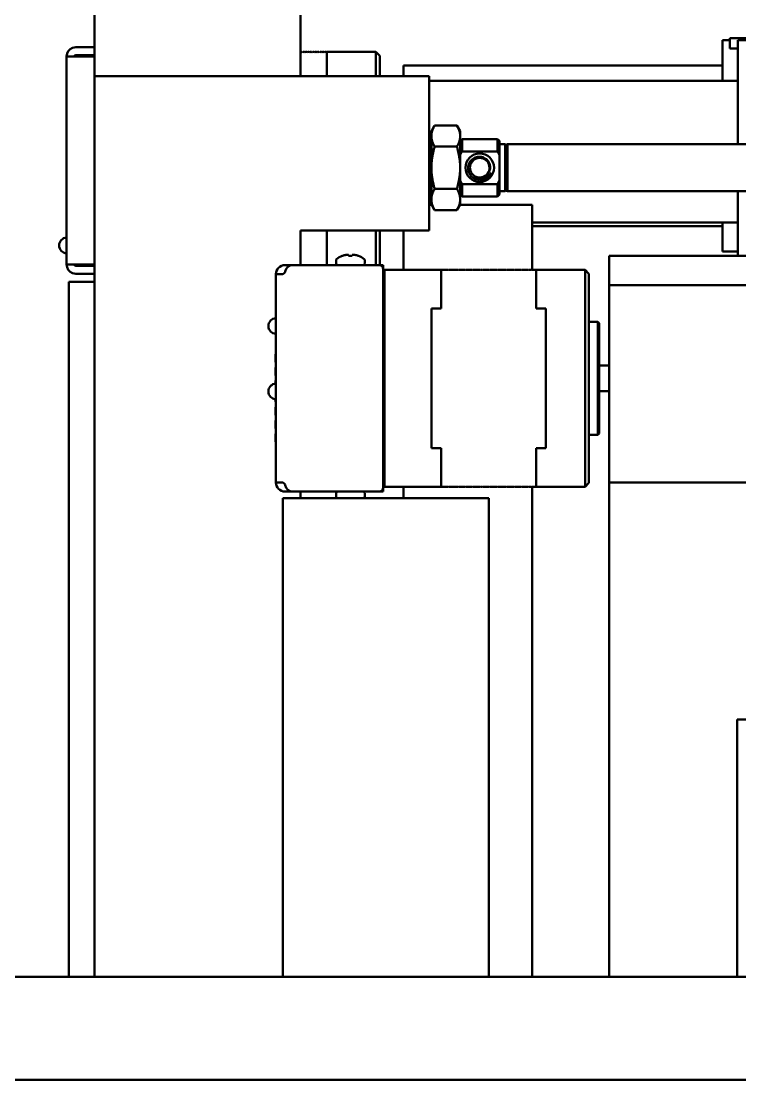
# Model space of a CAD drawing. Header units: millimetres. Extents: x 0 to 420, y 0 to 297.
# Drawn here: x 54.04 to 73.98, y 87.66 to 117.04 of the extents above; entities that cross this region are included whole.
import ezdxf

# ---------------------------------------------------------------- set-up
doc = ezdxf.new("R2010")
doc.units = ezdxf.units.MM
doc.header["$LTSCALE"] = 0.75
doc.layers.add('Visible', color=7, linetype='Continuous', lineweight=50)

msp = doc.modelspace()

# ---------------------------------------------------------------- linework, layer by layer
at = {"layer": 'Visible', "extrusion": (0, 1, 0)}
for p, q in [((56.075, 115.518), (56.075, 136.946)), ((61.789, 115.518), (61.789, 136.946)), ((73.503, 115.389), (73.503, 116.515)), ((73.503, 116.515), (73.704, 116.515)), ((73.704, 116.279), (73.704, 116.565)), ((73.704, 116.565), (93.218, 116.565)), ((73.932, 116.518), (73.932, 113.626)), ((93.218, 116.518), (73.932, 116.518)), ((55.551, 116.064), (55.297, 116.064)), ((55.297, 110.287), (55.297, 116.064)), ((55.551, 116.318), (55.554, 116.318)), ((55.554, 116.1), (55.551, 116.1)), ((56.075, 116.064), (55.551, 116.064)), ((55.769, 116.318), (55.554, 116.318)), ((55.554, 116.1), (55.769, 116.1)), ((55.769, 116.318), (56.075, 116.318)), ((56.075, 116.1), (55.769, 116.1)), ((61.794, 116.187), (61.826, 116.187)), ((61.862, 116.187), (61.894, 116.187)), ((61.929, 116.187), (61.961, 116.187)), ((61.997, 116.187), (62.029, 116.187)), ((62.064, 116.187), (62.096, 116.187)), ((62.132, 116.187), (62.164, 116.187)), ((62.2, 116.187), (62.231, 116.187)), ((62.267, 116.187), (62.299, 116.187)), ((62.335, 116.187), (62.366, 116.187)), ((62.402, 116.187), (62.434, 116.187)), ((62.47, 116.187), (62.502, 116.187)), ((62.518, 116.187), (62.518, 116.145)), ((62.518, 116.187), (63.878, 116.187)), ((62.518, 115.637), (62.518, 116.145)), ((63.878, 116.187), (63.878, 116.145)), ((63.878, 116.187), (63.987, 116.078)), ((63.878, 116.145), (63.878, 115.637)), ((63.987, 116.062), (63.987, 116.078)), ((63.987, 115.567), (63.987, 116.062)), ((73.932, 116.279), (73.704, 116.279)), ((64.646, 115.518), (64.646, 115.81)), ((73.503, 115.81), (64.646, 115.81)), ((55.29, 115.751), (55.297, 115.751)), ((55.29, 115.751), (55.29, 115.737)), ((55.29, 115.737), (55.297, 115.737)), ((55.29, 115.737), (55.29, 115.693)), ((55.29, 115.693), (55.297, 115.693)), ((55.29, 115.693), (55.29, 115.659)), ((55.29, 115.659), (55.297, 115.659)), ((55.29, 115.659), (55.29, 115.611)), ((55.29, 115.611), (55.29, 115.588)), ((55.29, 115.588), (55.297, 115.588)), ((55.29, 115.588), (55.29, 115.577)), ((55.29, 115.577), (55.29, 115.55)), ((55.29, 115.55), (55.297, 115.55)), ((55.29, 115.55), (55.29, 115.524)), ((55.29, 115.524), (55.29, 115.522)), ((55.29, 115.524), (55.297, 115.524)), ((55.29, 115.522), (55.297, 115.522)), ((55.29, 115.522), (55.29, 115.508)), ((55.29, 115.508), (55.29, 115.495)), ((55.29, 115.508), (55.297, 115.508)), ((55.29, 115.495), (55.29, 115.44)), ((55.29, 115.495), (55.297, 115.495)), ((56.075, 115.518), (65.361, 115.518)), ((56.075, 90.518), (56.075, 115.518)), ((62.518, 115.637), (62.518, 115.521)), ((62.518, 115.521), (62.518, 115.518)), ((63.878, 115.637), (63.878, 115.521)), ((63.878, 115.518), (63.878, 115.521)), ((63.987, 115.521), (63.987, 115.567)), ((63.987, 115.521), (63.987, 115.518)), ((65.361, 115.518), (65.361, 111.232)), ((55.29, 115.44), (55.29, 115.394)), ((55.29, 115.44), (55.297, 115.44)), ((55.29, 115.394), (55.29, 115.304)), ((55.29, 115.394), (55.297, 115.394)), ((55.29, 115.304), (55.29, 115.294)), ((55.29, 115.304), (55.297, 115.304)), ((55.29, 115.294), (55.29, 115.279)), ((55.29, 115.294), (55.297, 115.294)), ((55.29, 115.279), (55.297, 115.279)), ((55.29, 115.279), (55.29, 115.235)), ((55.29, 115.235), (55.297, 115.235)), ((55.29, 115.235), (55.29, 115.209)), ((55.29, 115.209), (55.297, 115.209)), ((55.29, 115.209), (55.29, 115.143)), ((65.361, 115.389), (73.932, 115.389)), ((55.29, 115.143), (55.297, 115.143)), ((55.29, 115.143), (55.29, 115.103)), ((55.29, 115.103), (55.297, 115.103)), ((55.29, 115.103), (55.29, 115.078)), ((55.29, 115.078), (55.297, 115.078)), ((55.29, 115.078), (55.29, 115.046)), ((55.29, 115.046), (55.29, 115.011)), ((55.29, 115.046), (55.297, 115.046)), ((55.29, 115.011), (55.297, 115.011)), ((55.29, 115.011), (55.29, 115.002)), ((55.29, 115.002), (55.297, 115.002)), ((55.29, 115.002), (55.29, 114.904)), ((55.29, 114.904), (55.297, 114.904)), ((55.29, 114.904), (55.29, 114.818)), ((55.29, 114.818), (55.29, 114.804)), ((55.29, 114.818), (55.297, 114.818)), ((55.29, 114.804), (55.297, 114.804)), ((55.29, 114.804), (55.29, 114.802)), ((55.29, 114.802), (55.297, 114.802)), ((55.29, 114.802), (55.29, 114.798)), ((55.29, 114.798), (55.297, 114.798)), ((55.29, 114.798), (55.29, 114.779)), ((55.29, 114.779), (55.297, 114.779)), ((55.29, 114.779), (55.29, 114.774)), ((55.29, 114.774), (55.297, 114.774)), ((55.29, 114.774), (55.29, 114.772)), ((55.29, 114.772), (55.297, 114.772)), ((55.29, 114.772), (55.29, 114.766)), ((55.29, 114.766), (55.297, 114.766)), ((55.29, 114.766), (55.29, 114.603)), ((55.29, 114.603), (55.29, 114.592)), ((55.29, 114.603), (55.297, 114.603)), ((55.29, 114.592), (55.29, 114.577)), ((55.29, 114.592), (55.297, 114.592)), ((55.29, 114.577), (55.29, 114.549)), ((55.29, 114.577), (55.297, 114.577)), ((55.29, 114.549), (55.29, 114.53)), ((55.29, 114.549), (55.297, 114.549)), ((55.29, 114.53), (55.29, 114.512)), ((55.29, 114.53), (55.297, 114.53)), ((55.29, 114.512), (55.29, 114.467)), ((55.29, 114.512), (55.297, 114.512)), ((55.29, 114.467), (55.29, 114.431)), ((55.29, 114.431), (55.29, 114.411)), ((55.29, 114.431), (55.297, 114.431)), ((55.29, 114.411), (55.29, 114.386)), ((55.29, 114.411), (55.297, 114.411)), ((55.29, 114.386), (55.297, 114.386)), ((55.29, 114.375), (55.297, 114.375)), ((55.29, 114.375), (55.29, 114.33)), ((55.29, 114.33), (55.297, 114.33)), ((55.29, 114.33), (55.29, 114.305)), ((55.29, 114.305), (55.29, 114.285)), ((55.29, 114.305), (55.297, 114.305)), ((55.29, 114.285), (55.29, 114.197)), ((55.29, 114.285), (55.297, 114.285)), ((55.29, 114.197), (55.29, 114.162)), ((55.29, 114.197), (55.297, 114.197)), ((55.29, 114.162), (55.29, 114.084)), ((55.29, 114.084), (55.297, 114.084)), ((65.422, 113.989), (65.513, 114.146)), ((65.513, 114.146), (66.13, 114.146)), ((66.221, 113.989), (66.13, 114.146)), ((65.422, 113.853), (65.422, 113.989)), ((65.422, 112.973), (65.422, 113.853)), ((66.221, 113.853), (66.221, 113.989)), ((66.221, 112.973), (66.221, 113.853)), ((66.221, 113.716), (66.273, 113.768)), ((66.273, 113.768), (66.273, 113.426)), ((67.257, 113.768), (66.273, 113.768)), ((67.257, 113.768), (67.257, 113.426)), ((67.309, 113.716), (67.257, 113.768)), ((67.309, 113.716), (67.309, 113.326)), ((65.365, 113.48), (65.361, 113.48)), ((65.405, 113.555), (65.422, 113.555)), ((65.513, 113.56), (66.13, 113.56)), ((67.257, 113.426), (66.273, 113.426)), ((67.467, 113.626), (67.309, 113.626)), ((67.467, 113.626), (67.467, 112.32)), ((67.5, 113.594), (67.467, 113.626)), ((67.5, 113.61), (67.532, 113.626)), ((67.5, 113.61), (67.5, 112.336)), ((67.532, 113.626), (67.532, 112.32)), ((75.749, 113.626), (67.532, 113.626)), ((67.309, 112.973), (67.309, 113.326)), ((65.422, 112.093), (65.422, 112.973)), ((66.221, 112.093), (66.221, 112.973)), ((67.309, 112.62), (67.309, 112.973)), ((67.309, 112.62), (67.309, 112.231)), ((65.405, 112.466), (65.387, 112.466)), ((65.422, 112.293), (65.404, 112.293)), ((65.513, 112.387), (66.13, 112.387)), ((66.273, 112.521), (66.273, 112.179)), ((66.273, 112.521), (67.257, 112.521)), ((67.257, 112.521), (67.257, 112.179)), ((67.467, 112.32), (67.309, 112.32)), ((67.5, 112.353), (67.467, 112.32)), ((67.5, 112.336), (67.532, 112.32)), ((75.749, 112.32), (67.532, 112.32)), ((73.932, 112.32), (73.932, 110.532)), ((55.29, 111.982), (55.29, 111.967)), ((55.29, 111.982), (55.297, 111.982)), ((55.29, 111.967), (55.29, 111.939)), ((55.29, 111.967), (55.297, 111.967)), ((55.29, 111.939), (55.29, 111.92)), ((55.29, 111.939), (55.297, 111.939)), ((65.429, 111.946), (65.361, 111.946)), ((65.422, 111.957), (65.422, 112.093)), ((65.422, 111.957), (65.513, 111.8)), ((66.221, 111.957), (66.13, 111.8)), ((68.218, 111.946), (66.214, 111.946)), ((66.221, 112.231), (66.273, 112.179)), ((66.221, 111.957), (66.221, 112.093)), ((67.257, 112.179), (66.273, 112.179)), ((67.309, 112.231), (67.257, 112.179)), ((68.218, 110.141), (68.218, 111.946)), ((55.29, 111.92), (55.29, 111.902)), ((55.29, 111.92), (55.297, 111.92)), ((55.29, 111.902), (55.29, 111.879)), ((55.29, 111.902), (55.297, 111.902)), ((55.29, 111.879), (55.297, 111.879)), ((55.29, 111.879), (55.29, 111.848)), ((55.29, 111.848), (55.297, 111.848)), ((55.29, 111.848), (55.29, 111.82)), ((55.29, 111.82), (55.297, 111.82)), ((55.29, 111.82), (55.29, 111.758)), ((55.29, 111.758), (55.297, 111.758)), ((55.29, 111.758), (55.29, 111.709)), ((55.29, 111.709), (55.297, 111.709)), ((55.29, 111.709), (55.29, 111.695)), ((55.29, 111.695), (55.297, 111.695)), ((55.29, 111.695), (55.29, 111.67)), ((55.29, 111.67), (55.297, 111.67)), ((55.29, 111.67), (55.29, 111.656)), ((55.29, 111.656), (55.297, 111.656)), ((55.29, 111.656), (55.29, 111.647)), ((55.29, 111.647), (55.297, 111.647)), ((55.29, 111.647), (55.29, 111.642)), ((65.513, 111.8), (66.13, 111.8)), ((55.29, 111.642), (55.297, 111.642)), ((55.29, 111.642), (55.29, 111.502)), ((55.29, 111.502), (55.297, 111.502)), ((55.29, 111.491), (55.297, 111.491)), ((55.29, 111.491), (55.29, 111.483)), ((55.29, 111.483), (55.297, 111.483)), ((55.29, 111.483), (55.29, 111.384)), ((55.29, 111.384), (55.297, 111.384)), ((55.29, 111.384), (55.29, 111.298)), ((68.218, 111.455), (73.932, 111.455)), ((73.503, 110.644), (73.503, 111.455)), ((55.29, 111.298), (55.297, 111.298)), ((55.29, 111.298), (55.29, 111.284)), ((55.29, 111.284), (55.297, 111.284)), ((61.789, 111.232), (65.361, 111.232)), ((61.789, 110.271), (61.789, 111.232)), ((62.518, 111.232), (62.518, 110.83)), ((63.878, 110.83), (63.878, 111.232)), ((63.987, 111.232), (63.987, 110.83)), ((64.646, 111.232), (64.646, 110.141)), ((73.503, 111.348), (68.218, 111.348)), ((62.518, 110.83), (62.518, 110.714)), ((63.878, 110.83), (63.878, 110.714)), ((63.987, 110.784), (63.987, 110.83)), ((63.987, 110.289), (63.987, 110.784)), ((62.518, 110.271), (62.518, 110.714)), ((62.956, 110.529), (62.95, 110.529)), ((63.123, 110.529), (63.121, 110.556)), ((63.225, 110.529), (63.123, 110.529)), ((63.227, 110.556), (63.225, 110.529)), ((63.398, 110.529), (63.392, 110.529)), ((63.878, 110.714), (63.878, 110.271)), ((70.361, 109.718), (70.361, 110.532)), ((70.361, 110.532), (96.075, 110.532)), ((73.503, 110.644), (73.932, 110.644)), ((55.297, 110.287), (55.551, 110.287)), ((56.075, 110.287), (55.551, 110.287)), ((55.551, 110.251), (55.554, 110.251)), ((55.769, 110.251), (55.554, 110.251)), ((56.075, 110.251), (55.769, 110.251)), ((61.578, 110.271), (61.36, 110.271)), ((61.578, 110.271), (63.973, 110.271)), ((62.777, 110.413), (62.777, 110.317)), ((63.572, 110.413), (63.572, 110.317)), ((64.081, 110.271), (63.973, 110.271)), ((63.987, 110.273), (63.986, 110.271)), ((63.987, 110.273), (63.987, 110.289)), ((64.081, 110.271), (64.081, 110.162)), ((55.554, 110.033), (55.551, 110.033)), ((55.554, 110.033), (55.769, 110.033)), ((55.769, 110.033), (56.075, 110.033)), ((61.274, 110.017), (61.106, 110.017)), ((61.106, 104.241), (61.106, 110.017)), ((64.081, 110.162), (64.081, 104.095)), ((64.081, 110.104), (64.118, 110.141)), ((64.118, 110.141), (65.696, 110.141)), ((64.118, 110.099), (64.118, 110.141)), ((64.118, 109.59), (64.118, 110.099)), ((65.696, 110.099), (65.696, 110.141)), ((65.696, 109.59), (65.696, 110.099)), ((65.712, 110.141), (65.744, 110.141)), ((65.779, 110.141), (65.811, 110.141)), ((65.847, 110.141), (65.879, 110.141)), ((65.914, 110.141), (65.946, 110.141)), ((65.982, 110.141), (66.014, 110.141)), ((66.05, 110.141), (66.081, 110.141)), ((66.117, 110.141), (66.149, 110.141)), ((66.185, 110.141), (66.216, 110.141)), ((66.252, 110.141), (66.284, 110.141)), ((66.32, 110.141), (66.352, 110.141)), ((66.387, 110.141), (66.419, 110.141)), ((66.455, 110.141), (66.487, 110.141)), ((66.522, 110.141), (66.554, 110.141)), ((66.59, 110.141), (66.622, 110.141)), ((66.658, 110.141), (66.689, 110.141)), ((66.725, 110.141), (66.757, 110.141)), ((66.793, 110.141), (66.824, 110.141)), ((66.86, 110.141), (66.892, 110.141)), ((66.928, 110.141), (66.96, 110.141)), ((66.995, 110.141), (67.027, 110.141)), ((67.063, 110.141), (67.095, 110.141)), ((67.13, 110.141), (67.162, 110.141)), ((67.198, 110.141), (67.23, 110.141)), ((67.266, 110.141), (67.297, 110.141)), ((67.333, 110.141), (67.365, 110.141)), ((67.401, 110.141), (67.432, 110.141)), ((67.468, 110.141), (67.5, 110.141)), ((67.536, 110.141), (67.567, 110.141)), ((67.603, 110.141), (67.635, 110.141)), ((67.671, 110.141), (67.703, 110.141)), ((67.738, 110.141), (67.77, 110.141)), ((67.806, 110.141), (67.838, 110.141)), ((67.874, 110.141), (67.905, 110.141)), ((67.941, 110.141), (67.973, 110.141)), ((68.009, 110.141), (68.04, 110.141)), ((68.076, 110.141), (68.108, 110.141)), ((68.144, 110.141), (68.175, 110.141)), ((68.211, 110.141), (68.243, 110.141)), ((68.279, 110.141), (68.311, 110.141)), ((68.327, 110.141), (68.327, 110.099)), ((68.327, 110.141), (69.688, 110.141)), ((68.327, 109.59), (68.327, 110.099)), ((69.688, 110.141), (69.688, 110.099)), ((69.796, 110.032), (69.688, 110.141)), ((69.688, 110.099), (69.688, 109.59)), ((69.796, 110.015), (69.796, 110.032)), ((69.796, 109.521), (69.796, 110.015)), ((55.361, 109.804), (56.075, 109.804)), ((55.361, 90.518), (55.361, 109.804)), ((64.118, 109.474), (64.118, 109.59)), ((65.696, 109.474), (65.696, 109.59)), ((68.327, 109.59), (68.327, 109.474)), ((69.688, 109.59), (69.688, 109.474)), ((70.361, 104.241), (70.361, 109.718)), ((96.075, 109.718), (70.361, 109.718)), ((64.118, 109.474), (64.118, 104.784)), ((65.696, 109.474), (65.696, 109.07)), ((68.327, 109.474), (68.327, 109.07)), ((69.688, 104.784), (69.688, 109.474)), ((69.796, 109.474), (69.796, 109.521)), ((69.796, 109.474), (69.796, 104.784)), ((65.424, 109.07), (65.424, 105.187)), ((65.424, 109.07), (65.696, 109.07)), ((68.327, 109.07), (68.599, 109.07)), ((68.599, 109.07), (68.599, 105.187)), ((69.796, 108.7), (70.043, 108.7)), ((70.043, 108.7), (70.043, 105.558)), ((70.079, 108.664), (70.043, 108.7)), ((70.079, 105.594), (70.079, 108.664)), ((61.099, 107.801), (61.106, 107.801)), ((61.099, 107.801), (61.099, 107.798)), ((61.099, 107.798), (61.099, 107.581)), ((61.099, 107.798), (61.106, 107.798)), ((61.099, 107.581), (61.106, 107.581)), ((61.099, 107.581), (61.099, 107.578)), ((61.099, 107.578), (61.106, 107.578)), ((61.099, 107.433), (61.106, 107.433)), ((61.099, 107.433), (61.099, 107.34)), ((61.099, 107.34), (61.106, 107.34)), ((61.099, 107.34), (61.099, 107.244)), ((61.099, 107.244), (61.106, 107.244)), ((61.099, 107.244), (61.099, 107.21)), ((70.361, 107.486), (70.079, 107.486)), ((61.099, 107.21), (61.106, 107.21)), ((61.099, 107.065), (61.099, 106.983)), ((61.099, 107.065), (61.106, 107.065)), ((70.361, 106.772), (70.079, 106.772)), ((61.099, 106.549), (61.099, 106.476)), ((61.099, 106.476), (61.099, 106.473)), ((61.099, 106.476), (61.106, 106.476)), ((61.099, 106.473), (61.106, 106.473)), ((61.099, 106.328), (61.106, 106.328)), ((61.099, 106.328), (61.099, 106.325)), ((61.099, 106.325), (61.106, 106.325)), ((61.099, 106.325), (61.099, 106.107)), ((61.099, 106.107), (61.099, 106.105)), ((61.099, 106.107), (61.106, 106.107)), ((61.099, 106.105), (61.106, 106.105)), ((61.099, 105.96), (61.099, 105.9)), ((61.099, 105.96), (61.106, 105.96)), ((61.099, 105.9), (61.099, 105.835)), ((61.099, 105.9), (61.106, 105.9)), ((61.099, 105.835), (61.099, 105.797)), ((61.099, 105.835), (61.106, 105.835)), ((61.099, 105.797), (61.099, 105.761)), ((61.099, 105.797), (61.106, 105.797)), ((61.099, 105.761), (61.099, 105.739)), ((61.099, 105.761), (61.106, 105.761)), ((61.099, 105.739), (61.099, 105.736)), ((61.099, 105.739), (61.106, 105.739)), ((61.099, 105.736), (61.106, 105.736)), ((61.099, 105.591), (61.099, 105.517)), ((61.099, 105.591), (61.106, 105.591)), ((61.099, 105.517), (61.099, 105.371)), ((61.099, 105.517), (61.106, 105.517)), ((69.796, 105.558), (70.043, 105.558)), ((70.079, 105.594), (70.043, 105.558)), ((61.099, 105.371), (61.099, 105.368)), ((61.099, 105.371), (61.106, 105.371)), ((61.099, 105.368), (61.106, 105.368)), ((65.424, 105.187), (65.696, 105.187)), ((65.696, 105.187), (65.696, 104.784)), ((68.327, 105.187), (68.327, 104.784)), ((68.327, 105.187), (68.599, 105.187)), ((64.118, 104.668), (64.118, 104.784)), ((64.118, 104.159), (64.118, 104.668)), ((65.696, 104.668), (65.696, 104.784)), ((65.696, 104.159), (65.696, 104.668)), ((68.327, 104.784), (68.327, 104.668)), ((68.327, 104.159), (68.327, 104.668)), ((69.688, 104.784), (69.688, 104.668)), ((69.688, 104.668), (69.688, 104.159)), ((69.796, 104.737), (69.796, 104.784)), ((69.796, 104.243), (69.796, 104.737)), ((61.106, 104.241), (61.274, 104.241)), ((64.118, 104.117), (64.081, 104.153)), ((64.081, 104.095), (64.081, 103.987)), ((64.118, 104.117), (64.118, 104.159)), ((65.696, 104.117), (64.118, 104.117)), ((64.646, 104.117), (64.646, 103.804)), ((65.696, 104.117), (65.696, 104.159)), ((65.744, 104.117), (65.712, 104.117)), ((65.811, 104.117), (65.779, 104.117)), ((65.879, 104.117), (65.847, 104.117)), ((65.946, 104.117), (65.914, 104.117)), ((66.014, 104.117), (65.982, 104.117)), ((66.081, 104.117), (66.05, 104.117)), ((66.149, 104.117), (66.117, 104.117)), ((66.216, 104.117), (66.185, 104.117)), ((66.284, 104.117), (66.252, 104.117)), ((66.352, 104.117), (66.32, 104.117)), ((66.419, 104.117), (66.387, 104.117)), ((66.487, 104.117), (66.455, 104.117)), ((66.554, 104.117), (66.522, 104.117)), ((66.622, 104.117), (66.59, 104.117)), ((66.689, 104.117), (66.658, 104.117)), ((66.757, 104.117), (66.725, 104.117)), ((66.824, 104.117), (66.793, 104.117)), ((66.892, 104.117), (66.86, 104.117)), ((66.96, 104.117), (66.928, 104.117)), ((67.027, 104.117), (66.995, 104.117)), ((67.095, 104.117), (67.063, 104.117)), ((67.162, 104.117), (67.13, 104.117)), ((67.23, 104.117), (67.198, 104.117)), ((67.297, 104.117), (67.266, 104.117)), ((67.365, 104.117), (67.333, 104.117)), ((67.432, 104.117), (67.401, 104.117)), ((67.5, 104.117), (67.468, 104.117)), ((67.567, 104.117), (67.536, 104.117)), ((67.635, 104.117), (67.603, 104.117)), ((67.703, 104.117), (67.671, 104.117)), ((67.77, 104.117), (67.738, 104.117)), ((67.838, 104.117), (67.806, 104.117)), ((67.905, 104.117), (67.874, 104.117)), ((67.973, 104.117), (67.941, 104.117)), ((68.04, 104.117), (68.009, 104.117)), ((68.108, 104.117), (68.076, 104.117)), ((68.175, 104.117), (68.144, 104.117)), ((68.243, 104.117), (68.211, 104.117)), ((68.218, 90.518), (68.218, 104.117)), ((68.311, 104.117), (68.279, 104.117)), ((68.327, 104.159), (68.327, 104.117)), ((69.688, 104.117), (68.327, 104.117)), ((69.688, 104.117), (69.796, 104.226)), ((69.688, 104.159), (69.688, 104.117)), ((69.796, 104.226), (69.796, 104.243)), ((74.646, 104.241), (70.361, 104.241)), ((70.361, 90.518), (70.361, 104.241)), ((61.3, 103.804), (67.014, 103.804)), ((61.3, 90.518), (61.3, 103.804)), ((61.578, 103.987), (61.36, 103.987)), ((61.578, 103.987), (63.973, 103.987)), ((61.789, 103.804), (61.789, 103.987)), ((62.777, 103.845), (62.777, 103.941)), ((63.572, 103.845), (63.572, 103.941)), ((63.973, 103.987), (64.081, 103.987)), ((67.014, 90.518), (67.014, 103.804)), ((73.914, 97.661), (89.628, 97.661)), ((73.914, 90.518), (73.914, 97.661)), ((48.932, 90.518), (120.361, 90.518)), ((120.361, 87.661), (48.932, 87.661))]:
    msp.add_line(p, q, dxfattribs=at)
at = {"layer": 'Visible', "extrusion": (-2e-16, 0, -1)}
msp.add_circle((-66.765, 112.973), 0.396, dxfattribs=at)
at = {"layer": 'Visible'}
for centre, radius, start, end in [((55.551, 116.064), 0.254, 109.7603, 180), ((55.551, 116.064), 0.254, 90, 109.7603), ((55.551, 116.064), 0.0363, 90, 180), ((61.794, 116.169), 0.0181, 90, 106.2877), ((61.862, 116.169), 0.0181, 90, 170.6457), ((61.929, 116.169), 0.0181, 90, 170.6457), ((61.997, 116.169), 0.0181, 90, 170.6457), ((62.064, 116.169), 0.0181, 90, 170.6457), ((62.132, 116.169), 0.0181, 90, 170.6457), ((62.2, 116.169), 0.0181, 90, 170.6457), ((62.267, 116.169), 0.0181, 90, 170.6457), ((62.335, 116.169), 0.0181, 90, 170.6457), ((62.402, 116.169), 0.0181, 90, 170.6457), ((62.47, 116.169), 0.0181, 90, 170.6457), ((62.528, 112.189), 3.117, 21.7991, 24.4761), ((65.531, 112.973), 0.323, 109.699, 121.8922), ((65.531, 112.973), 0.294, 111.703, 125.4225), ((65.531, 112.973), 0.232, 117.9532, 137.2817), ((66.765, 112.973), 0.271, 282.9774, 237.9774), ((66.765, 112.973), 0.345, 291.6229, 336.6229), ((65.531, 112.973), 0.232, 222.7183, 242.0468), ((65.531, 112.973), 0.294, 234.5775, 248.297), ((65.531, 112.973), 0.323, 238.1078, 250.301), ((55.551, 110.287), 0.254, 180, 250.2397), ((55.551, 110.287), 0.0363, 180, 270), ((61.36, 110.017), 0.254, 90, 180), ((61.578, 110.054), 0.218, 90, 169.8358), ((63.973, 110.162), 0.109, 0, 90), ((55.551, 110.287), 0.254, 250.2397, 270), ((61.274, 110.108), 0.0907, 270, 341.1984), ((61.36, 110.017), 0.0363, 116.9101, 149.9496), ((61.36, 104.241), 0.254, 180, 270), ((61.274, 104.15), 0.0907, 18.8016, 90), ((61.36, 104.241), 0.0363, 210.0504, 243.0899), ((61.578, 104.204), 0.218, 190.1642, 270), ((63.973, 104.095), 0.109, 270, 0)]:
    msp.add_arc(centre, radius, start, end, dxfattribs=at)
at = {"layer": 'Visible', "extrusion": (-2e-16, 0, -1)}
for centre, radius, start, end in [((-61.826, 116.169), 0.0181, 90, 170.6457), ((-61.894, 116.169), 0.0181, 90, 170.6457), ((-61.961, 116.169), 0.0181, 90, 170.6457), ((-62.029, 116.169), 0.0181, 90, 170.6457), ((-62.096, 116.169), 0.0181, 90, 170.6457), ((-62.164, 116.169), 0.0181, 90, 170.6457), ((-62.231, 116.169), 0.0181, 90, 170.6457), ((-62.299, 116.169), 0.0181, 90, 170.6457), ((-62.366, 116.169), 0.0181, 90, 170.6457), ((-62.434, 116.169), 0.0181, 90, 170.6457), ((-62.502, 116.169), 0.0181, 90, 153.3313), ((-65.531, 112.973), 0.352, 60.9627, 71.96), ((-65.531, 112.973), 0.323, 58.1078, 70.301), ((-65.531, 112.973), 0.261, 49.1403, 65.3296), ((-65.531, 112.973), 0.261, 294.6704, 310.8597), ((-65.531, 112.973), 0.323, 289.699, 301.8922), ((-65.531, 112.973), 0.352, 288.04, 299.0373), ((-66.765, 112.973), 0.271, 257.0226, 302.0226), ((-55.308, 110.817), 0.218, 272.866, 87.134), ((-63.174, 109.955), 0.616, 51.0852, 68.697), ((-63.174, 109.955), 0.616, 111.303, 128.9148), ((-62.804, 110.413), 0.0272, 0, 51.0852), ((-62.822, 110.317), 0.0454, 270, 0), ((-63.526, 110.317), 0.0454, 180, 270), ((-63.544, 110.413), 0.0272, 128.9148, 180), ((-61.274, 110.108), 0.0907, 190.1642, 198.8016), ((-65.712, 110.122), 0.0181, 29.8857, 90), ((-65.744, 110.122), 0.0181, 90, 170.6457), ((-65.779, 110.122), 0.0181, 9.3543, 90), ((-65.811, 110.122), 0.0181, 90, 170.6457), ((-65.847, 110.122), 0.0181, 9.3543, 90), ((-65.879, 110.122), 0.0181, 90, 170.6457), ((-65.914, 110.122), 0.0181, 9.3543, 90), ((-65.946, 110.122), 0.0181, 90, 170.6457), ((-65.982, 110.122), 0.0181, 9.3543, 90), ((-66.014, 110.122), 0.0181, 90, 170.6457), ((-66.05, 110.122), 0.0181, 9.3543, 90), ((-66.081, 110.122), 0.0181, 90, 170.6457), ((-66.117, 110.122), 0.0181, 9.3543, 90), ((-66.149, 110.122), 0.0181, 90, 170.6457), ((-66.185, 110.122), 0.0181, 9.3543, 90), ((-66.216, 110.122), 0.0181, 90, 170.6457), ((-66.252, 110.122), 0.0181, 9.3543, 90), ((-66.284, 110.122), 0.0181, 90, 170.6457), ((-66.32, 110.122), 0.0181, 9.3543, 90), ((-66.352, 110.122), 0.0181, 90, 170.6457), ((-66.387, 110.122), 0.0181, 9.3543, 90), ((-66.419, 110.122), 0.0181, 90, 170.6457), ((-66.455, 110.122), 0.0181, 9.3543, 90), ((-66.487, 110.122), 0.0181, 90, 170.6457), ((-66.522, 110.122), 0.0181, 9.3543, 90), ((-66.554, 110.122), 0.0181, 90, 170.6457), ((-66.59, 110.122), 0.0181, 9.3543, 90), ((-66.622, 110.122), 0.0181, 90, 170.6457), ((-66.658, 110.122), 0.0181, 9.3543, 90), ((-66.689, 110.122), 0.0181, 90, 170.6457), ((-66.725, 110.122), 0.0181, 9.3543, 90), ((-66.757, 110.122), 0.0181, 90, 170.6457), ((-66.793, 110.122), 0.0181, 9.3543, 90), ((-66.824, 110.122), 0.0181, 90, 170.6457), ((-66.86, 110.122), 0.0181, 9.3543, 90), ((-66.892, 110.122), 0.0181, 90, 170.6457), ((-66.928, 110.122), 0.0181, 9.3543, 90), ((-66.96, 110.122), 0.0181, 90, 170.6457), ((-66.995, 110.122), 0.0181, 9.3543, 90), ((-67.027, 110.122), 0.0181, 90, 170.6457), ((-67.063, 110.122), 0.0181, 9.3543, 90), ((-67.095, 110.122), 0.0181, 90, 170.6457), ((-67.13, 110.122), 0.0181, 9.3543, 90), ((-67.162, 110.122), 0.0181, 90, 170.6457), ((-67.198, 110.122), 0.0181, 9.3543, 90), ((-67.23, 110.122), 0.0181, 90, 170.6457), ((-67.266, 110.122), 0.0181, 9.3543, 90), ((-67.297, 110.122), 0.0181, 90, 170.6457), ((-67.333, 110.122), 0.0181, 9.3543, 90), ((-67.365, 110.122), 0.0181, 90, 170.6457), ((-67.401, 110.122), 0.0181, 9.3543, 90), ((-67.432, 110.122), 0.0181, 90, 170.6457), ((-67.468, 110.122), 0.0181, 9.3543, 90), ((-67.5, 110.122), 0.0181, 90, 170.6457), ((-67.536, 110.122), 0.0181, 9.3543, 90), ((-67.567, 110.122), 0.0181, 90, 170.6457), ((-67.603, 110.122), 0.0181, 9.3543, 90), ((-67.635, 110.122), 0.0181, 90, 170.6457), ((-67.671, 110.122), 0.0181, 9.3543, 90), ((-67.703, 110.122), 0.0181, 90, 170.6457), ((-67.738, 110.122), 0.0181, 9.3543, 90), ((-67.77, 110.122), 0.0181, 90, 170.6457), ((-67.806, 110.122), 0.0181, 9.3543, 90), ((-67.838, 110.122), 0.0181, 90, 170.6457), ((-67.874, 110.122), 0.0181, 9.3543, 90), ((-67.905, 110.122), 0.0181, 90, 170.6457), ((-67.941, 110.122), 0.0181, 9.3543, 90), ((-67.973, 110.122), 0.0181, 90, 170.6457), ((-68.009, 110.122), 0.0181, 9.3543, 90), ((-68.04, 110.122), 0.0181, 90, 170.6457), ((-68.076, 110.122), 0.0181, 9.3543, 90), ((-68.108, 110.122), 0.0181, 90, 170.6457), ((-68.144, 110.122), 0.0181, 9.3543, 90), ((-68.175, 110.122), 0.0181, 90, 170.6457), ((-68.211, 110.122), 0.0181, 9.3543, 90), ((-68.243, 110.122), 0.0181, 90, 170.6457), ((-68.279, 110.122), 0.0181, 9.3543, 90), ((-68.311, 110.122), 0.0181, 90, 153.3313), ((-61.117, 108.58), 0.218, 272.866, 87.134), ((-61.117, 106.766), 0.218, 272.866, 87.134), ((-61.274, 104.15), 0.0907, 161.1984, 169.8358), ((-65.712, 104.135), 0.0181, 270, 330.1143), ((-65.744, 104.135), 0.0181, 189.3543, 270), ((-65.779, 104.135), 0.0181, 270, 350.6457), ((-65.811, 104.135), 0.0181, 189.3543, 270), ((-65.847, 104.135), 0.0181, 270, 350.6457), ((-65.879, 104.135), 0.0181, 189.3543, 270), ((-65.914, 104.135), 0.0181, 270, 350.6457), ((-65.946, 104.135), 0.0181, 189.3543, 270), ((-65.982, 104.135), 0.0181, 270, 350.6457), ((-66.014, 104.135), 0.0181, 189.3543, 270), ((-66.05, 104.135), 0.0181, 270, 350.6457), ((-66.081, 104.135), 0.0181, 189.3543, 270), ((-66.117, 104.135), 0.0181, 270, 350.6457), ((-66.149, 104.135), 0.0181, 189.3543, 270), ((-66.185, 104.135), 0.0181, 270, 350.6457), ((-66.216, 104.135), 0.0181, 189.3543, 270), ((-66.252, 104.135), 0.0181, 270, 350.6457), ((-66.284, 104.135), 0.0181, 189.3543, 270), ((-66.32, 104.135), 0.0181, 270, 350.6457), ((-66.352, 104.135), 0.0181, 189.3543, 270), ((-66.387, 104.135), 0.0181, 270, 350.6457), ((-66.419, 104.135), 0.0181, 189.3543, 270), ((-66.455, 104.135), 0.0181, 270, 350.6457), ((-66.487, 104.135), 0.0181, 189.3543, 270), ((-66.522, 104.135), 0.0181, 270, 350.6457), ((-66.554, 104.135), 0.0181, 189.3543, 270), ((-66.59, 104.135), 0.0181, 270, 350.6457), ((-66.622, 104.135), 0.0181, 189.3543, 270), ((-66.658, 104.135), 0.0181, 270, 350.6457), ((-66.689, 104.135), 0.0181, 189.3543, 270), ((-66.725, 104.135), 0.0181, 270, 350.6457), ((-66.757, 104.135), 0.0181, 189.3543, 270), ((-66.793, 104.135), 0.0181, 270, 350.6457), ((-66.824, 104.135), 0.0181, 189.3543, 270), ((-66.86, 104.135), 0.0181, 270, 350.6457), ((-66.892, 104.135), 0.0181, 189.3543, 270), ((-66.928, 104.135), 0.0181, 270, 350.6457), ((-66.96, 104.135), 0.0181, 189.3543, 270), ((-66.995, 104.135), 0.0181, 270, 350.6457), ((-67.027, 104.135), 0.0181, 189.3543, 270), ((-67.063, 104.135), 0.0181, 270, 350.6457), ((-67.095, 104.135), 0.0181, 189.3543, 270), ((-67.13, 104.135), 0.0181, 270, 350.6457), ((-67.162, 104.135), 0.0181, 189.3543, 270), ((-67.198, 104.135), 0.0181, 270, 350.6457), ((-67.23, 104.135), 0.0181, 189.3543, 270), ((-67.266, 104.135), 0.0181, 270, 350.6457), ((-67.297, 104.135), 0.0181, 189.3543, 270), ((-67.333, 104.135), 0.0181, 270, 350.6457), ((-67.365, 104.135), 0.0181, 189.3543, 270), ((-67.401, 104.135), 0.0181, 270, 350.6457), ((-67.432, 104.135), 0.0181, 189.3543, 270), ((-67.468, 104.135), 0.0181, 270, 350.6457), ((-67.5, 104.135), 0.0181, 189.3543, 270), ((-67.536, 104.135), 0.0181, 270, 350.6457), ((-67.567, 104.135), 0.0181, 189.3543, 270), ((-67.603, 104.135), 0.0181, 270, 350.6457), ((-67.635, 104.135), 0.0181, 189.3543, 270), ((-67.671, 104.135), 0.0181, 270, 350.6457), ((-67.703, 104.135), 0.0181, 189.3543, 270), ((-67.738, 104.135), 0.0181, 270, 350.6457), ((-67.77, 104.135), 0.0181, 189.3543, 270), ((-67.806, 104.135), 0.0181, 270, 350.6457), ((-67.838, 104.135), 0.0181, 189.3543, 270), ((-67.874, 104.135), 0.0181, 270, 350.6457), ((-67.905, 104.135), 0.0181, 189.3543, 270), ((-67.941, 104.135), 0.0181, 270, 350.6457), ((-67.973, 104.135), 0.0181, 189.3543, 270), ((-68.009, 104.135), 0.0181, 270, 350.6457), ((-68.04, 104.135), 0.0181, 189.3543, 270), ((-68.076, 104.135), 0.0181, 270, 350.6457), ((-68.108, 104.135), 0.0181, 189.3543, 270), ((-68.144, 104.135), 0.0181, 270, 350.6457), ((-68.175, 104.135), 0.0181, 189.3543, 270), ((-68.211, 104.135), 0.0181, 270, 350.6457), ((-68.243, 104.135), 0.0181, 189.3543, 270), ((-68.279, 104.135), 0.0181, 270, 350.6457), ((-68.311, 104.135), 0.0181, 206.6687, 270), ((-62.822, 103.941), 0.0454, 0, 90), ((-62.804, 103.845), 0.0272, 308.9148, 0), ((-63.174, 104.303), 0.616, 305.8688, 308.9148), ((-63.526, 103.941), 0.0454, 90, 180), ((-63.174, 104.303), 0.616, 231.0852, 234.1312), ((-63.544, 103.845), 0.0272, 180, 231.0852)]:
    msp.add_arc(centre, radius, start, end, dxfattribs=at)
for centre, major_axis, ratio, start_param, end_param in [((63.174, 109.955), (0.616, 0), 0.996195, 4.350699, 4.510713), ((63.158, 109.951), (-0.137, 0.599), 0.920364, 0.054321, 0.142106), ((63.134, 109.951), (-0.058, 0.612), 0.381227, 0.101366, 0.189152), ((63.214, 109.951), (0.058, 0.612), 0.381227, -0.189152, -0.101366), ((63.191, 109.951), (0.137, 0.599), 0.920364, -0.142106, -0.054321), ((63.174, 109.955), (-0.616, 0), 0.996195, 1.772473, 1.932487)]:
    msp.add_ellipse(centre, major_axis=major_axis, ratio=ratio, start_param=start_param, end_param=end_param, dxfattribs=at)
at = {"layer": 'Visible'}
for points, weights in [([(65.513, 114.146), (65.422, 113.989), (65.422, 113.853)], [1.67282469248, 1.80221813275, 1.80221813275]), ([(66.221, 113.853), (66.221, 113.989), (66.13, 114.146)], [1.80221813275, 1.80221813275, 1.67282469248]), ([(65.422, 113.853), (65.422, 113.717), (65.513, 113.56)], [1.80221813275, 1.80221813275, 1.67282469248]), ([(66.13, 113.56), (66.221, 113.717), (66.221, 113.853)], [1.67282469248, 1.80221813275, 1.80221813275]), ([(65.365, 113.48), (65.363, 113.523), (65.361, 113.557)], [0.98978161329, 0.974031810495, 0.967191484423]), ([(65.406, 113.554), (65.414, 113.54), (65.422, 113.398)], [0.9874959459, 0.933426311431, 0.993752702201]), ([(65.513, 113.56), (65.422, 113.245), (65.422, 112.973)], [1.67282469248, 1.80221813275, 1.80221813275]), ([(66.221, 112.973), (66.221, 113.245), (66.13, 113.56)], [1.80221813275, 1.80221813275, 1.67282469248]), ([(66.273, 113.426), (66.244, 113.374), (66.221, 113.326)], [1.8144634115, 1.85201920402, 1.88239963908]), ([(65.422, 112.973), (65.422, 112.701), (65.513, 112.387)], [1.80221813275, 1.80221813275, 1.67282469248]), ([(66.13, 112.387), (66.221, 112.701), (66.221, 112.973)], [1.67282469248, 1.80221813275, 1.80221813275]), ([(66.221, 112.62), (66.244, 112.572), (66.273, 112.521)], [1.88239963908, 1.85201920402, 1.8144634115]), ([(65.513, 112.387), (65.422, 112.229), (65.422, 112.093)], [1.67282469248, 1.80221813275, 1.80221813275]), ([(66.221, 112.093), (66.221, 112.229), (66.13, 112.387)], [1.80221813275, 1.80221813275, 1.67282469248]), ([(65.422, 112.093), (65.422, 111.957), (65.513, 111.8)], [1.80221813275, 1.80221813275, 1.67282469248]), ([(66.13, 111.8), (66.221, 111.957), (66.221, 112.093)], [1.67282469248, 1.80221813275, 1.80221813275])]:
    msp.add_rational_spline(points, weights, degree=2, dxfattribs=at)
for points in [[(65.361, 113.632), (65.376, 113.606), (65.391, 113.58), (65.406, 113.554)], [(65.422, 113.555), (65.422, 113.555), (65.422, 113.555), (65.422, 113.555)], [(65.387, 112.466), (65.378, 112.486), (65.369, 112.505), (65.361, 112.525)], [(65.403, 112.294), (65.389, 112.318), (65.375, 112.343), (65.361, 112.367)], [(65.422, 112.508), (65.417, 112.494), (65.411, 112.48), (65.405, 112.466)]]:
    msp.add_open_spline(points, degree=3, dxfattribs=at)
at = {"layer": 'Visible', "extrusion": (-9.69579e-11, -5.08164e-11, -1)}
msp.add_rational_spline([(67.309, 113.326), (67.286, 113.374), (67.257, 113.426)], [1.88239750063, 1.85201710007, 1.81446135023], degree=2, dxfattribs=at)
at = {"layer": 'Visible'}
for points, knots in [([(66.826, 112.709), (66.856, 112.715), (66.885, 112.725), (66.946, 112.761), (66.97, 112.784), (67.009, 112.831), (67.027, 112.863), (67.051, 112.937), (67.054, 112.975), (67.047, 113.047), (67.037, 113.083), (67, 113.154), (66.975, 113.184), (66.918, 113.232), (66.883, 113.251), (66.805, 113.277), (66.765, 113.28), (66.689, 113.273), (66.65, 113.263), (66.597, 113.236), (66.58, 113.225), (66.548, 113.2), (66.533, 113.186), (66.493, 113.14), (66.473, 113.105), (66.453, 113.047), (66.448, 113.027), (66.442, 112.985), (66.442, 112.964), (66.445, 112.902), (66.456, 112.861), (66.482, 112.804), (66.493, 112.786), (66.531, 112.734), (66.563, 112.705), (66.637, 112.659), (66.679, 112.644), (66.751, 112.632), (66.781, 112.631), (66.838, 112.637), (66.865, 112.643), (66.892, 112.653)], [0.000001, 0.000001, 0.000001, 0.000001, 0.064591, 0.064591, 0.14847, 0.14847, 0.274727, 0.274727, 0.41704, 0.41704, 0.572246, 0.572246, 0.745847, 0.745847, 0.934036, 0.934036, 1.142721, 1.142721, 1.364553, 1.364553, 1.477862, 1.477862, 1.592838, 1.592838, 1.822785, 1.822785, 1.940239, 1.940239, 2.060348, 2.060348, 2.298503, 2.298503, 2.420206, 2.420206, 2.667123, 2.667123, 2.921248, 2.921248, 3.089783, 3.089783, 3.253916, 3.253916, 3.253916, 3.253916]), ([(67.081, 112.836), (67.065, 112.81), (67.046, 112.785), (67.003, 112.744), (66.978, 112.724), (66.93, 112.7), (66.912, 112.693), (66.854, 112.676), (66.814, 112.673), (66.759, 112.679), (66.744, 112.681), (66.709, 112.691), (66.689, 112.699), (66.653, 112.719), (66.636, 112.73), (66.621, 112.743)], [0.000001, 0.000001, 0.000001, 0.000001, 0.0662185, 0.0662185, 0.1266734, 0.1266734, 0.1610818, 0.1610818, 0.2325703, 0.2325703, 0.2596156, 0.2596156, 0.2972295, 0.2972295, 0.3332556, 0.3332556, 0.3332556, 0.3332556]), ([(65.387, 112.466), (65.389, 112.411), (65.392, 112.367), (65.395, 112.337), (65.398, 112.308), (65.401, 112.293), (65.404, 112.293)], [-0.6973424, -0.6973424, -0.6973424, -0.6973424, -0.5225558, -0.5225558, -0.5225558, -0.3487089, -0.3487089, -0.3487089, -0.3487089]), ([(65.422, 112.293), (65.42, 112.296), (65.417, 112.311), (65.414, 112.337), (65.411, 112.367), (65.408, 112.411), (65.405, 112.466)], [-0.3330126, -0.3330126, -0.3330126, -0.3330126, -0.1747851, -0.1747851, -0.1747851, -0.000001, -0.000001, -0.000001, -0.000001])]:
    msp.add_open_spline(points, degree=3, knots=knots, dxfattribs=at)
at = {"layer": 'Visible', "extrusion": (4.6831e-11, -2.22638e-11, -1)}
msp.add_rational_spline([(67.257, 112.521), (67.286, 112.572), (67.309, 112.62)], [1.81446135023, 1.85201710007, 1.88239750063], degree=2, dxfattribs=at)

doc.saveas('drawing.dxf')
